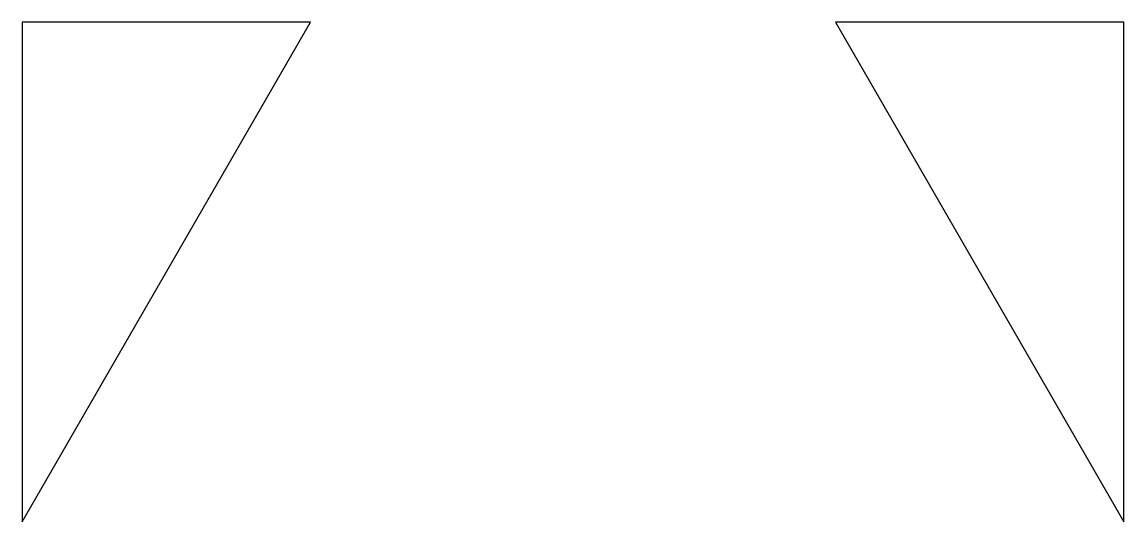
# Model space of a CAD drawing. Header units: metres. Extents: x -255 to 255, y -10 to 221.
import ezdxf

# ---------------------------------------------------------------- set-up
doc = ezdxf.new("R2010")
doc.units = ezdxf.units.M

msp = doc.modelspace()

# ---------------------------------------------------------------- linework, layer by layer
for p, q in [((-121.547, 221), (-255, 221)), ((-255, 221), (-255, -10.1474)), ((-255, -10.1474), (-121.547, 221)), ((255, 221), (121.547, 221)), ((121.547, 221), (255, -10.1474)), ((255, -10.1474), (255, 221))]:
    msp.add_line(p, q)

doc.saveas('drawing.dxf')
